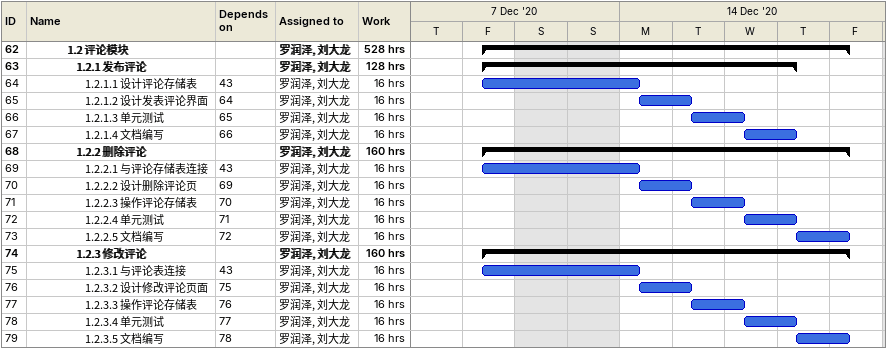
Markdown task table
| ID | Level | Task | Start | Finish | Predecessors | Resources | Work (h) |
|---|---|---|---|---|---|---|---|
| 62 | 5 | **1.2 评论模块** | 2020-12-11 | 2020-12-18 |  | 罗润泽, 刘大龙 | 528 |
| 63 | 6 | **1.2.1 发布评论** | 2020-12-11 | 2020-12-17 |  | 罗润泽, 刘大龙 | 128 |
| 64 | 7 | 1.2.1.1 设计评论存储表 | 2020-12-11 | 2020-12-14 | 43 | 罗润泽, 刘大龙 | 16 |
| 65 | 7 | 1.2.1.2 设计发表评论界面 | 2020-12-14 | 2020-12-15 | 64 | 罗润泽, 刘大龙 | 16 |
| 66 | 7 | 1.2.1.3 单元测试 | 2020-12-15 | 2020-12-16 | 65 | 罗润泽, 刘大龙 | 16 |
| 67 | 7 | 1.2.1.4 文档编写 | 2020-12-16 | 2020-12-17 | 66 | 罗润泽, 刘大龙 | 16 |
| 68 | 6 | **1.2.2 删除评论** | 2020-12-11 | 2020-12-18 |  | 罗润泽, 刘大龙 | 160 |
| 69 | 7 | 1.2.2.1 与评论存储表连接 | 2020-12-11 | 2020-12-14 | 43 | 罗润泽, 刘大龙 | 16 |
| 70 | 7 | 1.2.2.2 设计删除评论页 | 2020-12-14 | 2020-12-15 | 69 | 罗润泽, 刘大龙 | 16 |
| 71 | 7 | 1.2.2.3 操作评论存储表 | 2020-12-15 | 2020-12-16 | 70 | 罗润泽, 刘大龙 | 16 |
| 72 | 7 | 1.2.2.4 单元测试 | 2020-12-16 | 2020-12-17 | 71 | 罗润泽, 刘大龙 | 16 |
| 73 | 7 | 1.2.2.5 文档编写 | 2020-12-17 | 2020-12-18 | 72 | 罗润泽, 刘大龙 | 16 |
| 74 | 6 | **1.2.3 修改评论** | 2020-12-11 | 2020-12-18 |  | 罗润泽, 刘大龙 | 160 |
| 75 | 7 | 1.2.3.1 与评论表连接 | 2020-12-11 | 2020-12-14 | 43 | 罗润泽, 刘大龙 | 16 |
| 76 | 7 | 1.2.3.2 设计修改评论页面 | 2020-12-14 | 2020-12-15 | 75 | 罗润泽, 刘大龙 | 16 |
| 77 | 7 | 1.2.3.3 操作评论存储表 | 2020-12-15 | 2020-12-16 | 76 | 罗润泽, 刘大龙 | 16 |
| 78 | 7 | 1.2.3.4 单元测试 | 2020-12-16 | 2020-12-17 | 77 | 罗润泽, 刘大龙 | 16 |
| 79 | 7 | 1.2.3.5 文档编写 | 2020-12-17 | 2020-12-18 | 78 | 罗润泽, 刘大龙 | 16 |
